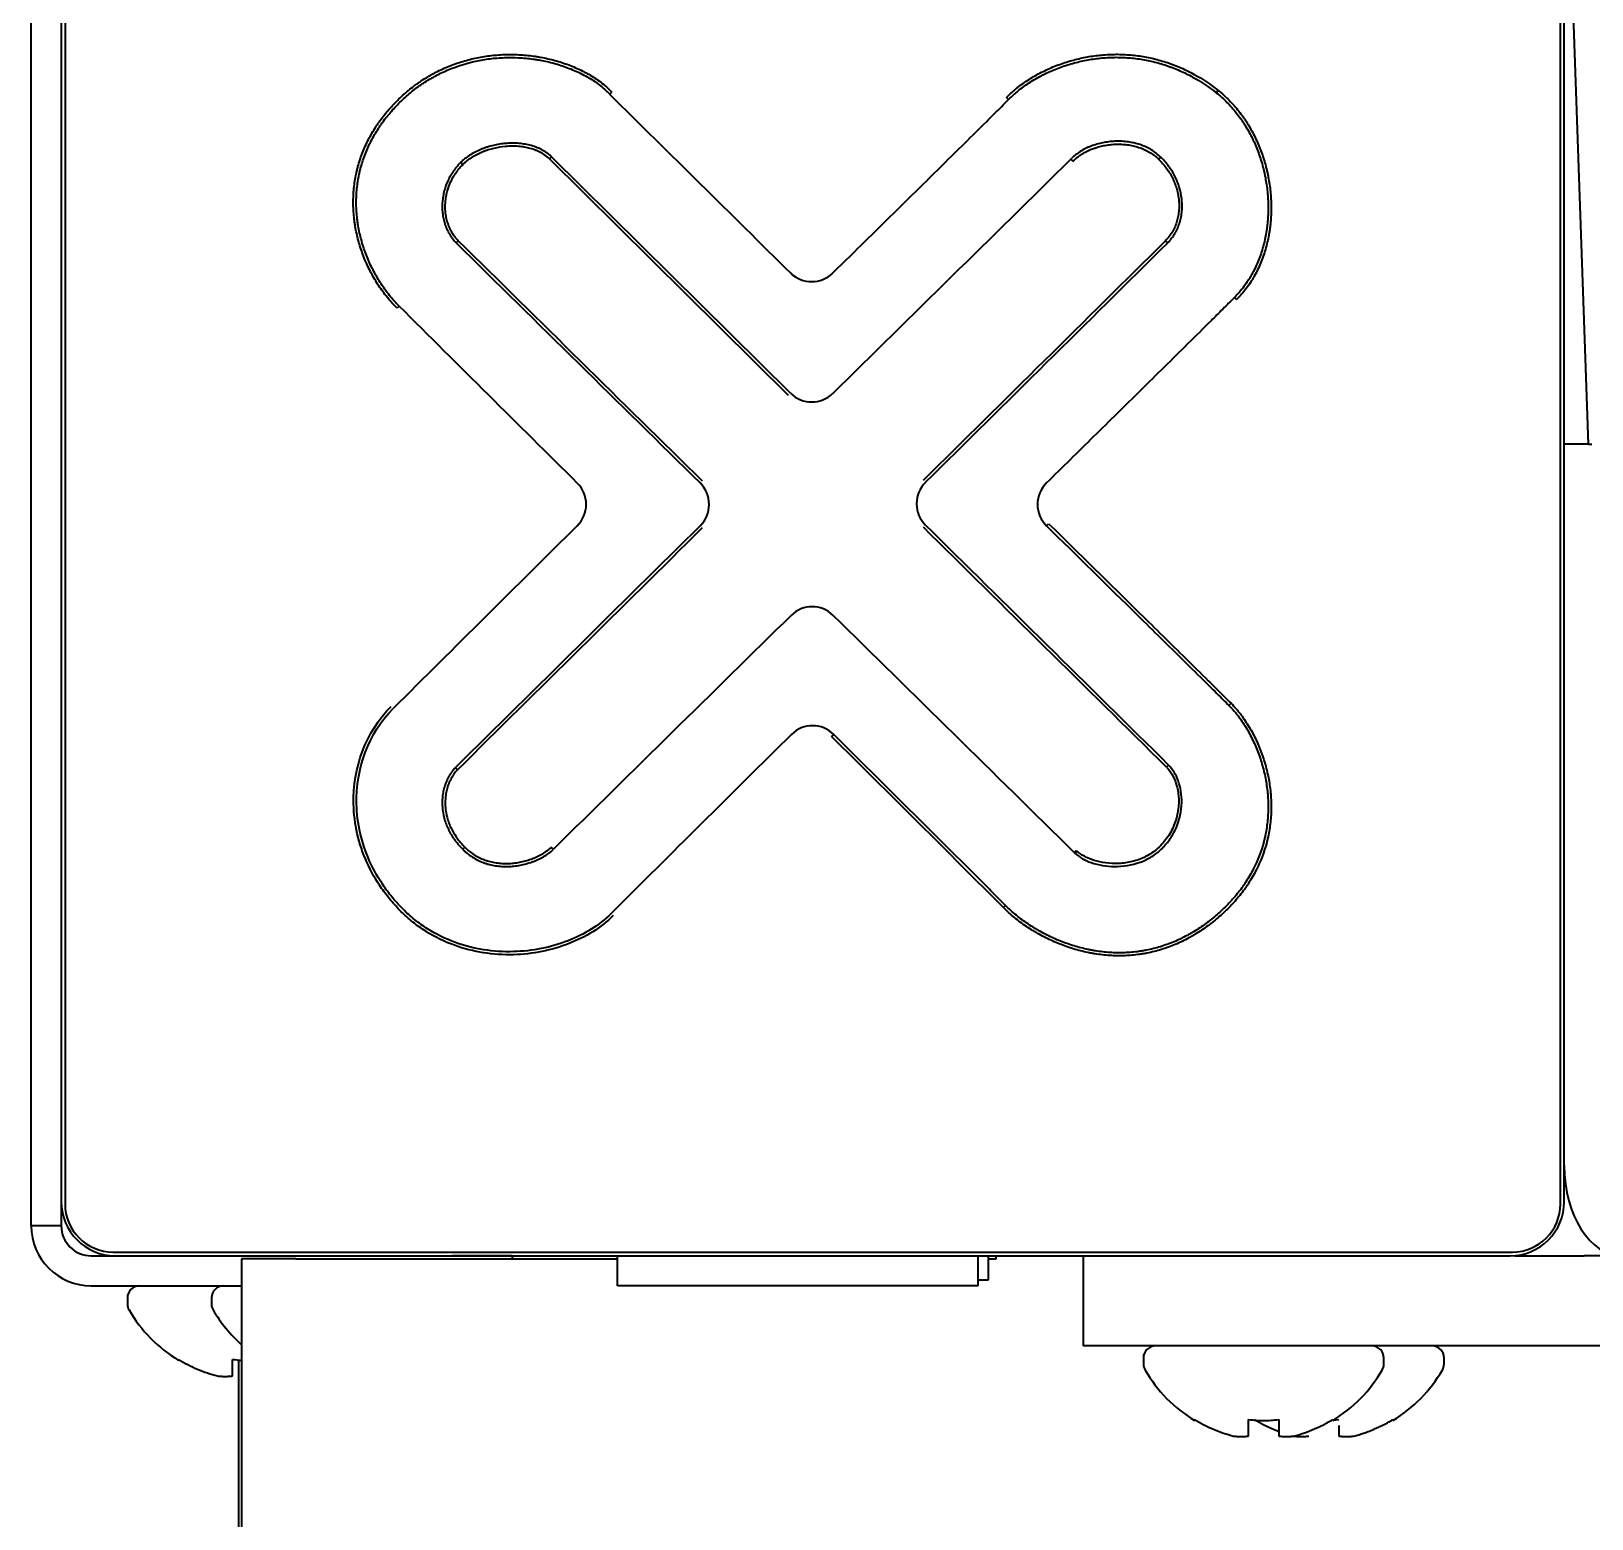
# Model space of a CAD drawing. Header units: inches. Extents: x 885 to 6823, y 710 to 5493.
# Drawn here: x 2615.8 to 2667.7, y 2296.1 to 2345.6 of the extents above; entities that cross this region are included whole.
import ezdxf

# ---------------------------------------------------------------- set-up
doc = ezdxf.new("R2010")
doc.units = ezdxf.units.IN
doc.layers.add('1', color=7, linetype='Continuous', true_color=0xffffff)

msp = doc.modelspace()

# ---------------------------------------------------------------- linework, layer by layer
at = {"layer": '1', "color": 7, "linetype": 'Continuous', "lineweight": 35}
for p, q in [((2615.78, 2308.151), (2615.78, 2354.51)), ((2615.78, 2308.151), (2615.78, 2354.51)), ((2616.78, 2353.056), (2616.78, 2306.656)), ((2616.905, 2353.131), (2616.905, 2306.581)), ((2666.655, 2306.581), (2666.655, 2353.131)), ((2666.78, 2306.656), (2666.78, 2353.056)), ((2667.584, 2331.856), (2666.847, 2352.96)), ((2635.024, 2343.495), (2635.095, 2343.565)), ((2655.204, 2343.54), (2655.267, 2343.619)), ((2648.294, 2343.317), (2648.223, 2343.388)), ((2630.072, 2341.23), (2630.143, 2341.16)), ((2633.091, 2341.415), (2633.022, 2341.343)), ((2640.974, 2333.476), (2633.022, 2341.343)), ((2641.044, 2333.547), (2633.091, 2341.415)), ((2650.365, 2341.333), (2650.437, 2341.264)), ((2653.356, 2341.403), (2653.286, 2341.331)), ((2629.919, 2338.551), (2629.99, 2338.622)), ((2653.588, 2338.55), (2653.518, 2338.622)), ((2628.02, 2336.446), (2627.95, 2336.375)), ((2655.809, 2336.734), (2655.88, 2336.663)), ((2667.584, 2331.856), (2666.78, 2331.856)), ((2667.584, 2331.856), (2667.696, 2331.856)), ((2649.557, 2329.137), (2649.627, 2329.208)), ((2655.624, 2323.162), (2655.695, 2323.233)), ((2642.476, 2322.197), (2642.406, 2322.126)), ((2653.618, 2321.18), (2653.548, 2321.11)), ((2629.887, 2321.088), (2629.958, 2321.017)), ((2630.135, 2318.378), (2630.205, 2318.449)), ((2633.152, 2318.378), (2633.081, 2318.448)), ((2650.477, 2318.271), (2650.548, 2318.342)), ((2650.571, 2318.318), (2650.503, 2318.245)), ((2648.193, 2316.51), (2648.121, 2316.439)), ((2615.78, 2307.424), (2615.78, 2308.151)), ((2615.78, 2307.424), (2615.78, 2308.151)), ((2615.78, 2306.855), (2615.78, 2307.424)), ((2615.78, 2306.855), (2615.78, 2307.424)), ((2615.78, 2305.855), (2615.78, 2306.855)), ((2615.78, 2305.855), (2615.78, 2306.855)), ((2616.78, 2306.656), (2616.78, 2305.855)), ((2616.78, 2306.656), (2616.78, 2305.855)), ((2616.78, 2305.855), (2615.78, 2305.855)), ((2616.78, 2305.855), (2615.78, 2305.855)), ((2617.78, 2304.855), (2629.78, 2304.855)), ((2617.78, 2304.855), (2629.78, 2304.855)), ((2618.505, 2304.981), (2665.055, 2304.981)), ((2618.58, 2304.856), (2664.98, 2304.856)), ((2621.227, 2304.856), (2621.227, 2304.855)), ((2624.58, 2304.755), (2622.78, 2304.755)), ((2622.78, 2304.755), (2622.78, 2224.305)), ((2624.027, 2304.856), (2624.027, 2304.855)), ((2624.58, 2304.755), (2635.28, 2304.755)), ((2627.534, 2304.855), (2627.534, 2304.856)), ((2631.78, 2304.855), (2629.78, 2304.855)), ((2631.78, 2304.855), (2629.78, 2304.855)), ((2631.78, 2304.855), (2631.78, 2304.755)), ((2631.78, 2304.855), (2631.78, 2304.755)), ((2635.28, 2303.856), (2635.28, 2304.856)), ((2647.28, 2303.856), (2647.28, 2304.856)), ((2647.63, 2304.056), (2647.63, 2304.856)), ((2647.63, 2304.755), (2647.88, 2304.755)), ((2647.88, 2304.755), (2647.88, 2304.856)), ((2650.78, 2304.856), (2650.78, 2301.856)), ((2665.141, 2304.856), (2667.44, 2304.856)), ((2668.709, 2304.856), (2667.44, 2304.856)), ((2647.28, 2304.056), (2647.63, 2304.056)), ((2617.78, 2303.855), (2622.78, 2303.855)), ((2617.78, 2303.855), (2622.78, 2303.855)), ((2647.28, 2303.856), (2635.28, 2303.856)), ((2618.98, 2303.456), (2618.98, 2303.256)), ((2621.78, 2303.456), (2621.78, 2303.256)), ((2653.78, 2301.856), (2650.78, 2301.856)), ((2652.78, 2301.456), (2652.78, 2301.256)), ((2665.141, 2301.856), (2653.78, 2301.856)), ((2660.78, 2301.256), (2660.78, 2301.456)), ((2662.78, 2301.256), (2662.78, 2301.456)), ((2667.44, 2301.856), (2665.141, 2301.856)), ((2684.779, 2301.856), (2667.44, 2301.856)), ((2620.68, 2301.377), (2620.68, 2301.411)), ((2622.68, 2301.41), (2622.68, 2224.356)), ((2654.48, 2299.377), (2654.48, 2299.411)), ((2659.08, 2299.411), (2659.08, 2299.377)), ((2659.082, 2299.389), (2659.28, 2299.411)), ((2661.08, 2299.411), (2661.08, 2299.377))]:
    msp.add_line(p, q, dxfattribs=at)
for centre, radius, start, end in [((4062.377, 3782.695), 2026.977, 225.23677, 225.47603), ((-1663.821, 6718.535), 6145.901, 314.481055, 314.584597), ((5859.773, 5612.164), 4598.751, 225.385511, 225.52738), ((5859.773, 5612.164), 4598.651, 225.38552, 225.52738), ((-3000.885, 8049.638), 8036.665, 314.633821, 314.714601), ((-3000.885, 8049.638), 8036.765, 314.633821, 314.714601), ((2641.747, 2338.26), 1, 225.476, 314.4864), ((4636.01, 4352.126), 2845.169, 225.109511, 225.277687), ((2641.747, 2334.258), 1, 225.3071, 314.4811), ((2633.242, 2329.85), 1, 314.7305, 45.2777), ((2637.333, 2329.849), 1, 314.6169, 45.5274), ((2646.233, 2329.872), 1, 134.6338, 225.4217), ((2650.257, 2329.851), 1, 134.4807, 225.5483), ((4878.823, 63.043), 3189.776, 134.730473, 134.885454), ((9395.924, -4519.725), 9621.641, 134.61693, 134.685132), ((9395.924, -4519.725), 9621.541, 134.61693, 134.685132), ((-3967.269, -4381.709), 9421.412, 45.352632, 45.42172), ((-3967.269, -4381.709), 9421.512, 45.352629, 45.42172), ((2641.761, 2325.445), 1, 45.5065, 134.4887), ((8084.361, -3215.166), 7767.612, 134.488725, 134.570552), ((-2745.486, -3157.905), 7687.973, 45.422706, 45.506515), ((2641.773, 2321.487), 1, 45.2645, 134.7135), ((4677.735, 265.062), 2894.791, 134.713518, 134.88081), ((2618.58, 2306.656), 1.8, 180, 270), ((2664.98, 2306.656), 1.8, 270, 0), ((2618.505, 2306.581), 1.6, 180, 270), ((2665.055, 2306.581), 1.6, 270, 0), ((2617.78, 2305.855), 2, 180, 270), ((2617.78, 2305.855), 2, 180, 270), ((2617.78, 2305.855), 1, 180, 270), ((2617.78, 2305.855), 1, 180, 270), ((2619.38, 2303.456), 0.4, 90, 180), ((2622.18, 2303.456), 0.4, 90, 180), ((2619.38, 2303.256), 0.4, 180, 210.3012), ((2623.179, 2305.476), 4.8, 210.3012, 238.6273), ((2622.18, 2303.256), 0.4, 180, 210.3012), ((2625.979, 2305.476), 4.8, 210.3012, 228.2068), ((2653.18, 2301.456), 0.4, 90, 180), ((2660.38, 2301.456), 0.4, 0, 90), ((2662.38, 2301.456), 0.4, 0, 90), ((2653.18, 2301.256), 0.4, 180, 210.3012), ((2656.979, 2303.476), 4.8, 210.3012, 238.6273), ((2656.581, 2303.476), 4.8, 301.3727, 329.6988), ((2660.38, 2301.256), 0.4, 329.6988, 0), ((2658.581, 2303.476), 4.8, 301.3727, 329.6988), ((2662.38, 2301.256), 0.4, 329.6988, 0)]:
    msp.add_arc(centre, radius, start, end, dxfattribs=at)
msp.add_ellipse((2668.709, 2307.856), major_axis=(0, -3), ratio=0.642788, start_param=4.712389, end_param=6.283185, dxfattribs=at)
for points, knots in [([(2627.95, 2336.375), (2627.921, 2336.404), (2627.892, 2336.434), (2627.836, 2336.493), (2627.753, 2336.583), (2627.674, 2336.676), (2627.522, 2336.865), (2627.427, 2336.995), (2627.249, 2337.264), (2627.167, 2337.403), (2627.053, 2337.618), (2627.017, 2337.691), (2626.964, 2337.801), (2626.947, 2337.838), (2626.914, 2337.913), (2626.898, 2337.951), (2626.82, 2338.139), (2626.765, 2338.291), (2626.669, 2338.6), (2626.629, 2338.757), (2626.579, 2338.995), (2626.565, 2339.074), (2626.546, 2339.195), (2626.54, 2339.235), (2626.529, 2339.316), (2626.525, 2339.357), (2626.503, 2339.56), (2626.494, 2339.722), (2626.493, 2340.045), (2626.501, 2340.206), (2626.534, 2340.528), (2626.559, 2340.688), (2626.601, 2340.888), (2626.61, 2340.928), (2626.629, 2341.007), (2626.66, 2341.125), (2626.741, 2341.397), (2626.887, 2341.772), (2627.034, 2342.057), (2627.155, 2342.267), (2627.198, 2342.336), (2627.264, 2342.438), (2627.286, 2342.472), (2627.333, 2342.539), (2627.356, 2342.572), (2627.475, 2342.738), (2627.576, 2342.865), (2627.788, 2343.108), (2627.899, 2343.225), (2628.131, 2343.449), (2628.252, 2343.556), (2628.44, 2343.708), (2628.504, 2343.757), (2628.603, 2343.83), (2628.636, 2343.853), (2628.703, 2343.9), (2628.737, 2343.923), (2628.839, 2343.991), (2628.908, 2344.034), (2629.013, 2344.097), (2629.049, 2344.117), (2629.12, 2344.157), (2629.156, 2344.177), (2629.336, 2344.273), (2629.482, 2344.342), (2629.78, 2344.467), (2629.931, 2344.522), (2630.238, 2344.618), (2630.394, 2344.659), (2630.631, 2344.71), (2630.711, 2344.725), (2630.871, 2344.752), (2630.952, 2344.764), (2631.195, 2344.794), (2631.518, 2344.819), (2631.841, 2344.816), (2632.164, 2344.8), (2632.325, 2344.785), (2632.527, 2344.758), (2632.567, 2344.752), (2632.648, 2344.739), (2632.688, 2344.732), (2632.808, 2344.71), (2632.888, 2344.694), (2633.125, 2344.64), (2633.281, 2344.598), (2633.588, 2344.498), (2633.739, 2344.441), (2633.962, 2344.344), (2634.036, 2344.31), (2634.145, 2344.256), (2634.182, 2344.237), (2634.254, 2344.198), (2634.29, 2344.178), (2634.467, 2344.077), (2634.602, 2343.988), (2634.796, 2343.841), (2634.858, 2343.79), (2634.95, 2343.709), (2634.979, 2343.681), (2635.038, 2343.624), (2635.067, 2343.595), (2635.095, 2343.565)], [0, 0, 0, 0, 0.007813, 0.007813, 0.015625, 0.03125, 0.03125, 0.0625, 0.0625, 0.09375, 0.09375, 0.109375, 0.109375, 0.117188, 0.117188, 0.125, 0.125, 0.15625, 0.15625, 0.1875, 0.1875, 0.203125, 0.203125, 0.210938, 0.210938, 0.21875, 0.21875, 0.25, 0.25, 0.28125, 0.28125, 0.3125, 0.3125, 0.320313, 0.320313, 0.328125, 0.34375, 0.375, 0.40625, 0.40625, 0.421875, 0.421875, 0.429687, 0.429687, 0.4375, 0.4375, 0.46875, 0.46875, 0.5, 0.5, 0.53125, 0.53125, 0.546875, 0.546875, 0.554687, 0.554687, 0.5625, 0.5625, 0.578125, 0.578125, 0.585937, 0.585937, 0.59375, 0.59375, 0.625, 0.625, 0.65625, 0.65625, 0.6875, 0.6875, 0.703125, 0.703125, 0.71875, 0.71875, 0.75, 0.78125, 0.78125, 0.8125, 0.8125, 0.820312, 0.820312, 0.828125, 0.828125, 0.84375, 0.84375, 0.875, 0.875, 0.90625, 0.90625, 0.921875, 0.921875, 0.929687, 0.929687, 0.9375, 0.9375, 0.96875, 0.96875, 0.984375, 0.984375, 0.992187, 0.992187, 1, 1, 1, 1]), ([(2628.02, 2336.446), (2627.992, 2336.474), (2627.964, 2336.503), (2627.909, 2336.561), (2627.828, 2336.65), (2627.75, 2336.741), (2627.601, 2336.926), (2627.508, 2337.054), (2627.334, 2337.318), (2627.253, 2337.454), (2627.142, 2337.664), (2627.106, 2337.736), (2627.055, 2337.844), (2627.038, 2337.88), (2627.006, 2337.953), (2626.99, 2337.99), (2626.913, 2338.175), (2626.859, 2338.324), (2626.766, 2338.627), (2626.726, 2338.78), (2626.678, 2339.013), (2626.663, 2339.092), (2626.645, 2339.21), (2626.639, 2339.249), (2626.629, 2339.329), (2626.624, 2339.368), (2626.603, 2339.567), (2626.594, 2339.726), (2626.593, 2340.043), (2626.601, 2340.201), (2626.633, 2340.516), (2626.658, 2340.673), (2626.699, 2340.869), (2626.708, 2340.908), (2626.727, 2340.986), (2626.757, 2341.102), (2626.837, 2341.368), (2626.98, 2341.735), (2627.125, 2342.015), (2627.244, 2342.22), (2627.285, 2342.287), (2627.35, 2342.387), (2627.373, 2342.42), (2627.418, 2342.486), (2627.441, 2342.519), (2627.558, 2342.681), (2627.657, 2342.805), (2627.865, 2343.044), (2627.974, 2343.158), (2628.201, 2343.377), (2628.319, 2343.482), (2628.504, 2343.631), (2628.567, 2343.68), (2628.664, 2343.75), (2628.696, 2343.773), (2628.762, 2343.819), (2628.795, 2343.842), (2628.895, 2343.908), (2628.963, 2343.95), (2629.066, 2344.012), (2629.101, 2344.032), (2629.171, 2344.071), (2629.206, 2344.091), (2629.382, 2344.184), (2629.526, 2344.252), (2629.963, 2344.435), (2630.264, 2344.529), (2630.652, 2344.612), (2630.73, 2344.627), (2630.887, 2344.653), (2630.967, 2344.665), (2631.204, 2344.694), (2631.521, 2344.719), (2631.838, 2344.716), (2632.154, 2344.701), (2632.312, 2344.686), (2632.51, 2344.659), (2632.549, 2344.653), (2632.629, 2344.641), (2632.668, 2344.634), (2632.786, 2344.613), (2632.864, 2344.597), (2633.096, 2344.544), (2633.249, 2344.503), (2633.55, 2344.406), (2633.698, 2344.35), (2633.917, 2344.255), (2633.989, 2344.222), (2634.132, 2344.15), (2634.203, 2344.113), (2634.411, 2343.994), (2634.544, 2343.907), (2634.732, 2343.763), (2634.794, 2343.713), (2634.882, 2343.635), (2634.911, 2343.608), (2634.968, 2343.552), (2634.996, 2343.524), (2635.024, 2343.495)], [0, 0, 0, 0, 0.007812, 0.007812, 0.015625, 0.03125, 0.03125, 0.0625, 0.0625, 0.09375, 0.09375, 0.109375, 0.109375, 0.117187, 0.117187, 0.125, 0.125, 0.15625, 0.15625, 0.1875, 0.1875, 0.203125, 0.203125, 0.210937, 0.210937, 0.21875, 0.21875, 0.25, 0.25, 0.28125, 0.28125, 0.3125, 0.3125, 0.320312, 0.320312, 0.328125, 0.34375, 0.375, 0.40625, 0.40625, 0.421875, 0.421875, 0.429687, 0.429687, 0.4375, 0.4375, 0.46875, 0.46875, 0.5, 0.5, 0.53125, 0.53125, 0.546875, 0.546875, 0.554687, 0.554687, 0.5625, 0.5625, 0.578125, 0.578125, 0.585937, 0.585937, 0.59375, 0.59375, 0.625, 0.625, 0.6875, 0.6875, 0.703125, 0.703125, 0.71875, 0.71875, 0.75, 0.78125, 0.78125, 0.8125, 0.8125, 0.820312, 0.820312, 0.828125, 0.828125, 0.84375, 0.84375, 0.875, 0.875, 0.90625, 0.90625, 0.921875, 0.921875, 0.9375, 0.9375, 0.96875, 0.96875, 0.984375, 0.984375, 0.992187, 0.992187, 1, 1, 1, 1]), ([(2648.223, 2343.388), (2648.28, 2343.445), (2648.339, 2343.501), (2648.429, 2343.582), (2648.46, 2343.608), (2648.522, 2343.66), (2648.553, 2343.686), (2648.71, 2343.81), (2648.841, 2343.903), (2649.109, 2344.073), (2649.248, 2344.152), (2649.532, 2344.296), (2649.677, 2344.363), (2649.901, 2344.452), (2649.977, 2344.481), (2650.128, 2344.534), (2650.205, 2344.559), (2650.434, 2344.628), (2650.588, 2344.668), (2650.9, 2344.733), (2651.213, 2344.786), (2651.532, 2344.811), (2651.732, 2344.818), (2651.773, 2344.819), (2651.853, 2344.821), (2651.893, 2344.821), (2652.014, 2344.82), (2652.094, 2344.817), (2652.334, 2344.804), (2652.493, 2344.789), (2652.808, 2344.743), (2653.121, 2344.684), (2653.429, 2344.595), (2653.62, 2344.531), (2653.658, 2344.518), (2653.734, 2344.49), (2653.847, 2344.448), (2654.033, 2344.371), (2654.179, 2344.303), (2654.323, 2344.231), (2654.395, 2344.194), (2654.747, 2343.999), (2655.014, 2343.82), (2655.267, 2343.619)], [0, 0, 0, 0, 0.03125, 0.03125, 0.046875, 0.046875, 0.0625, 0.0625, 0.125, 0.125, 0.1875, 0.1875, 0.25, 0.25, 0.28125, 0.28125, 0.3125, 0.3125, 0.375, 0.375, 0.4375, 0.5, 0.5, 0.515625, 0.515625, 0.53125, 0.53125, 0.5625, 0.5625, 0.625, 0.625, 0.6875, 0.75, 0.75, 0.765625, 0.765625, 0.78125, 0.8125, 0.84375, 0.84375, 0.875, 0.875, 1, 1, 1, 1]), ([(2648.294, 2343.317), (2648.35, 2343.374), (2648.408, 2343.429), (2648.497, 2343.508), (2648.527, 2343.534), (2648.587, 2343.585), (2648.618, 2343.61), (2648.772, 2343.732), (2648.9, 2343.822), (2649.164, 2343.989), (2649.3, 2344.066), (2649.578, 2344.208), (2649.721, 2344.273), (2649.941, 2344.36), (2650.015, 2344.388), (2650.164, 2344.44), (2650.239, 2344.465), (2650.464, 2344.533), (2650.615, 2344.571), (2650.921, 2344.636), (2651.228, 2344.687), (2651.541, 2344.712), (2651.738, 2344.719), (2651.777, 2344.72), (2651.856, 2344.721), (2651.896, 2344.721), (2652.014, 2344.719), (2652.093, 2344.717), (2652.328, 2344.704), (2652.484, 2344.689), (2652.793, 2344.644), (2653.099, 2344.586), (2653.402, 2344.499), (2653.589, 2344.436), (2653.626, 2344.423), (2653.701, 2344.396), (2653.812, 2344.354), (2653.994, 2344.279), (2654.137, 2344.212), (2654.279, 2344.141), (2654.349, 2344.105), (2654.695, 2343.913), (2654.957, 2343.738), (2655.204, 2343.54)], [0, 0, 0, 0, 0.03125, 0.03125, 0.046875, 0.046875, 0.0625, 0.0625, 0.125, 0.125, 0.1875, 0.1875, 0.25, 0.25, 0.28125, 0.28125, 0.3125, 0.3125, 0.375, 0.375, 0.4375, 0.5, 0.5, 0.515625, 0.515625, 0.53125, 0.53125, 0.5625, 0.5625, 0.625, 0.625, 0.6875, 0.75, 0.75, 0.765625, 0.765625, 0.78125, 0.8125, 0.84375, 0.84375, 0.875, 0.875, 1, 1, 1, 1]), ([(2655.204, 2343.54), (2655.33, 2343.441), (2655.448, 2343.335), (2655.671, 2343.11), (2655.775, 2342.992), (2655.923, 2342.806), (2655.994, 2342.711), (2656.062, 2342.612), (2656.106, 2342.546), (2656.128, 2342.513), (2656.235, 2342.344), (2656.313, 2342.206), (2656.454, 2341.924), (2656.518, 2341.78), (2656.632, 2341.487), (2656.682, 2341.338), (2656.747, 2341.109), (2656.768, 2341.032), (2656.795, 2340.916), (2656.804, 2340.877), (2656.821, 2340.799), (2656.829, 2340.76), (2656.866, 2340.565), (2656.912, 2340.253), (2656.93, 2339.938), (2656.934, 2339.623), (2656.929, 2339.465), (2656.913, 2339.267), (2656.909, 2339.227), (2656.901, 2339.148), (2656.896, 2339.108), (2656.881, 2338.989), (2656.869, 2338.91), (2656.826, 2338.675), (2656.79, 2338.52), (2656.703, 2338.217), (2656.651, 2338.068), (2656.53, 2337.777), (2656.461, 2337.634), (2656.363, 2337.46), (2656.343, 2337.425), (2656.302, 2337.357), (2656.238, 2337.256), (2656.17, 2337.158), (2656.026, 2336.968), (2655.922, 2336.847), (2655.809, 2336.734)], [0, 0, 0, 0, 0.0625, 0.0625, 0.125, 0.125, 0.15625, 0.171875, 0.171875, 0.1875, 0.1875, 0.25, 0.25, 0.3125, 0.3125, 0.375, 0.375, 0.40625, 0.40625, 0.421875, 0.421875, 0.4375, 0.4375, 0.5, 0.5625, 0.5625, 0.625, 0.625, 0.640625, 0.640625, 0.65625, 0.65625, 0.6875, 0.6875, 0.75, 0.75, 0.8125, 0.8125, 0.875, 0.875, 0.890625, 0.890625, 0.90625, 0.9375, 0.9375, 1, 1, 1, 1]), ([(2655.267, 2343.619), (2655.395, 2343.517), (2655.515, 2343.408), (2655.743, 2343.179), (2655.85, 2343.058), (2656.001, 2342.868), (2656.074, 2342.771), (2656.143, 2342.67), (2656.189, 2342.603), (2656.211, 2342.569), (2656.32, 2342.396), (2656.4, 2342.255), (2656.544, 2341.967), (2656.609, 2341.82), (2656.726, 2341.52), (2656.777, 2341.367), (2656.844, 2341.134), (2656.865, 2341.055), (2656.893, 2340.937), (2656.902, 2340.897), (2656.919, 2340.817), (2656.927, 2340.777), (2656.966, 2340.578), (2657.012, 2340.258), (2657.03, 2339.937), (2657.034, 2339.615), (2657.028, 2339.453), (2657.012, 2339.251), (2657.008, 2339.21), (2656.999, 2339.129), (2656.994, 2339.089), (2656.984, 2339.008), (2656.978, 2338.967), (2656.966, 2338.887), (2656.959, 2338.846), (2656.922, 2338.646), (2656.885, 2338.488), (2656.795, 2338.178), (2656.742, 2338.026), (2656.618, 2337.728), (2656.548, 2337.582), (2656.447, 2337.404), (2656.426, 2337.369), (2656.384, 2337.299), (2656.318, 2337.196), (2656.248, 2337.096), (2656.102, 2336.902), (2655.995, 2336.779), (2655.88, 2336.663)], [0, 0, 0, 0, 0.0625, 0.0625, 0.125, 0.125, 0.15625, 0.171875, 0.171875, 0.1875, 0.1875, 0.25, 0.25, 0.3125, 0.3125, 0.375, 0.375, 0.40625, 0.40625, 0.421875, 0.421875, 0.4375, 0.4375, 0.5, 0.5625, 0.5625, 0.625, 0.625, 0.640625, 0.640625, 0.65625, 0.65625, 0.671875, 0.671875, 0.6875, 0.6875, 0.75, 0.75, 0.8125, 0.8125, 0.875, 0.875, 0.890625, 0.890625, 0.90625, 0.9375, 0.9375, 1, 1, 1, 1]), ([(2642.448, 2337.547), (2642.936, 2338.027), (2643.425, 2338.506), (2644.401, 2339.466), (2644.889, 2339.947), (2645.864, 2340.907), (2646.351, 2341.388), (2647.082, 2342.11), (2647.325, 2342.351), (2647.689, 2342.712), (2647.811, 2342.833), (2647.992, 2343.014), (2648.053, 2343.075), (2648.174, 2343.196), (2648.234, 2343.257), (2648.294, 2343.317)], [0, 0, 0, 0, 0.25, 0.25, 0.5, 0.5, 0.75, 0.75, 0.875, 0.875, 0.9375, 0.9375, 0.96875, 0.96875, 1, 1, 1, 1]), ([(2633.091, 2341.415), (2633.089, 2341.417), (2633.087, 2341.418), (2633.084, 2341.421), (2633.08, 2341.425), (2633.068, 2341.436), (2633.046, 2341.455), (2632.999, 2341.494), (2632.958, 2341.525), (2632.874, 2341.583), (2632.816, 2341.619), (2632.725, 2341.666), (2632.694, 2341.681), (2632.631, 2341.709), (2632.599, 2341.722), (2632.503, 2341.759), (2632.438, 2341.779), (2632.306, 2341.813), (2632.24, 2341.827), (2632.106, 2341.848), (2632.038, 2341.856), (2631.935, 2341.863), (2631.9, 2341.865), (2631.832, 2341.867), (2631.797, 2341.867), (2631.694, 2341.866), (2631.625, 2341.862), (2631.489, 2341.85), (2631.353, 2341.833), (2631.22, 2341.806), (2631.088, 2341.774), (2631.022, 2341.756), (2630.924, 2341.725), (2630.892, 2341.714), (2630.827, 2341.691), (2630.795, 2341.679), (2630.699, 2341.641), (2630.637, 2341.613), (2630.515, 2341.552), (2630.455, 2341.519), (2630.339, 2341.447), (2630.282, 2341.409), (2630.201, 2341.346), (2630.174, 2341.324), (2630.122, 2341.278), (2630.097, 2341.255), (2630.072, 2341.23)], [0, 0, 0, 0, 0.001953, 0.001953, 0.003906, 0.007812, 0.015625, 0.03125, 0.0625, 0.0625, 0.125, 0.125, 0.15625, 0.15625, 0.1875, 0.1875, 0.25, 0.25, 0.3125, 0.3125, 0.375, 0.375, 0.40625, 0.40625, 0.4375, 0.4375, 0.5, 0.5, 0.5625, 0.625, 0.625, 0.6875, 0.6875, 0.71875, 0.71875, 0.75, 0.75, 0.8125, 0.8125, 0.875, 0.875, 0.9375, 0.9375, 0.96875, 0.96875, 1, 1, 1, 1]), ([(2633.022, 2341.343), (2632.973, 2341.388), (2632.922, 2341.428), (2632.815, 2341.502), (2632.759, 2341.536), (2632.672, 2341.581), (2632.642, 2341.595), (2632.582, 2341.621), (2632.552, 2341.633), (2632.46, 2341.667), (2632.398, 2341.686), (2632.272, 2341.718), (2632.209, 2341.731), (2632.081, 2341.751), (2632.016, 2341.758), (2631.918, 2341.764), (2631.885, 2341.765), (2631.82, 2341.767), (2631.787, 2341.767), (2631.689, 2341.765), (2631.623, 2341.762), (2631.428, 2341.744), (2631.3, 2341.722), (2631.111, 2341.677), (2631.048, 2341.66), (2630.955, 2341.63), (2630.924, 2341.62), (2630.863, 2341.598), (2630.832, 2341.586), (2630.741, 2341.55), (2630.681, 2341.523), (2630.565, 2341.465), (2630.508, 2341.434), (2630.397, 2341.366), (2630.343, 2341.329), (2630.265, 2341.269), (2630.24, 2341.249), (2630.19, 2341.205), (2630.166, 2341.183), (2630.143, 2341.16)], [0, 0, 0, 0, 0.0625, 0.0625, 0.125, 0.125, 0.15625, 0.15625, 0.1875, 0.1875, 0.25, 0.25, 0.3125, 0.3125, 0.375, 0.375, 0.40625, 0.40625, 0.4375, 0.4375, 0.5, 0.5, 0.625, 0.625, 0.6875, 0.6875, 0.71875, 0.71875, 0.75, 0.75, 0.8125, 0.8125, 0.875, 0.875, 0.9375, 0.9375, 0.96875, 0.96875, 1, 1, 1, 1]), ([(2653.356, 2341.403), (2653.259, 2341.498), (2653.152, 2341.579), (2653.007, 2341.666), (2652.977, 2341.683), (2652.917, 2341.714), (2652.887, 2341.729), (2652.796, 2341.771), (2652.733, 2341.795), (2652.607, 2341.838), (2652.543, 2341.856), (2652.445, 2341.879), (2652.412, 2341.886), (2652.346, 2341.898), (2652.312, 2341.904), (2652.212, 2341.918), (2652.078, 2341.931), (2651.943, 2341.933), (2651.842, 2341.93), (2651.808, 2341.928), (2651.741, 2341.924), (2651.707, 2341.921), (2651.607, 2341.91), (2651.54, 2341.9), (2651.409, 2341.876), (2651.343, 2341.861), (2651.214, 2341.826), (2651.15, 2341.806), (2651.054, 2341.772), (2651.023, 2341.76), (2650.96, 2341.734), (2650.929, 2341.721), (2650.838, 2341.679), (2650.779, 2341.648), (2650.663, 2341.58), (2650.607, 2341.543), (2650.539, 2341.491), (2650.526, 2341.481), (2650.5, 2341.46), (2650.461, 2341.427), (2650.424, 2341.393), (2650.4, 2341.369)], [0, 0, 0, 0, 0.125, 0.125, 0.15625, 0.15625, 0.1875, 0.1875, 0.25, 0.25, 0.3125, 0.3125, 0.34375, 0.34375, 0.375, 0.375, 0.4375, 0.5, 0.5, 0.53125, 0.53125, 0.5625, 0.5625, 0.625, 0.625, 0.6875, 0.6875, 0.75, 0.75, 0.78125, 0.78125, 0.8125, 0.8125, 0.875, 0.875, 0.9375, 0.9375, 0.953125, 0.953125, 0.96875, 1, 1, 1, 1]), ([(2650.437, 2341.264), (2650.448, 2341.275), (2650.459, 2341.287), (2650.483, 2341.31), (2650.518, 2341.344), (2650.555, 2341.376), (2650.607, 2341.417), (2650.633, 2341.437), (2650.686, 2341.474), (2650.713, 2341.492), (2650.796, 2341.543), (2650.853, 2341.574), (2650.97, 2341.63), (2651.03, 2341.656), (2651.122, 2341.69), (2651.153, 2341.701), (2651.214, 2341.721), (2651.245, 2341.731), (2651.339, 2341.757), (2651.402, 2341.772), (2651.529, 2341.797), (2651.593, 2341.807), (2651.69, 2341.819), (2651.722, 2341.822), (2651.787, 2341.827), (2651.82, 2341.829), (2651.918, 2341.832), (2652.048, 2341.832), (2652.178, 2341.821), (2652.275, 2341.808), (2652.307, 2341.803), (2652.371, 2341.792), (2652.403, 2341.786), (2652.498, 2341.765), (2652.56, 2341.747), (2652.683, 2341.707), (2652.743, 2341.684), (2652.832, 2341.644), (2652.861, 2341.63), (2652.919, 2341.6), (2652.948, 2341.584), (2653.089, 2341.501), (2653.192, 2341.423), (2653.286, 2341.331)], [0, 0, 0, 0, 0.015625, 0.015625, 0.03125, 0.0625, 0.0625, 0.09375, 0.09375, 0.125, 0.125, 0.1875, 0.1875, 0.25, 0.25, 0.28125, 0.28125, 0.3125, 0.3125, 0.375, 0.375, 0.4375, 0.4375, 0.46875, 0.46875, 0.5, 0.5, 0.5625, 0.625, 0.625, 0.65625, 0.65625, 0.6875, 0.6875, 0.75, 0.75, 0.8125, 0.8125, 0.84375, 0.84375, 0.875, 0.875, 1, 1, 1, 1]), ([(2630.072, 2341.23), (2629.984, 2341.143), (2629.905, 2341.048), (2629.816, 2340.921), (2629.799, 2340.895), (2629.766, 2340.843), (2629.749, 2340.816), (2629.703, 2340.736), (2629.675, 2340.681), (2629.597, 2340.514), (2629.555, 2340.398), (2629.515, 2340.249), (2629.508, 2340.218), (2629.495, 2340.158), (2629.489, 2340.127), (2629.473, 2340.036), (2629.457, 2339.914), (2629.453, 2339.792), (2629.454, 2339.669), (2629.457, 2339.607), (2629.467, 2339.514), (2629.471, 2339.484), (2629.481, 2339.422), (2629.486, 2339.392), (2629.499, 2339.331), (2629.506, 2339.3), (2629.522, 2339.24), (2629.531, 2339.211), (2629.559, 2339.122), (2629.581, 2339.065), (2629.631, 2338.953), (2629.659, 2338.898), (2629.707, 2338.819), (2629.723, 2338.792), (2629.758, 2338.741), (2629.777, 2338.716), (2629.834, 2338.642), (2629.875, 2338.595), (2629.919, 2338.551)], [0, 0, 0, 0, 0.125, 0.125, 0.15625, 0.15625, 0.1875, 0.1875, 0.25, 0.25, 0.375, 0.375, 0.40625, 0.40625, 0.4375, 0.4375, 0.5, 0.5625, 0.5625, 0.625, 0.625, 0.65625, 0.65625, 0.6875, 0.6875, 0.71875, 0.71875, 0.75, 0.75, 0.8125, 0.8125, 0.875, 0.875, 0.90625, 0.90625, 0.9375, 0.9375, 1, 1, 1, 1]), ([(2629.99, 2338.622), (2629.948, 2338.664), (2629.909, 2338.708), (2629.855, 2338.778), (2629.838, 2338.802), (2629.805, 2338.851), (2629.789, 2338.875), (2629.745, 2338.951), (2629.718, 2339.003), (2629.671, 2339.109), (2629.651, 2339.164), (2629.624, 2339.247), (2629.616, 2339.276), (2629.601, 2339.333), (2629.595, 2339.361), (2629.583, 2339.419), (2629.578, 2339.448), (2629.569, 2339.506), (2629.565, 2339.536), (2629.557, 2339.623), (2629.554, 2339.682), (2629.553, 2339.798), (2629.558, 2339.914), (2629.573, 2340.03), (2629.588, 2340.116), (2629.594, 2340.145), (2629.607, 2340.202), (2629.614, 2340.231), (2629.652, 2340.372), (2629.692, 2340.482), (2629.766, 2340.64), (2629.793, 2340.691), (2629.837, 2340.768), (2629.852, 2340.793), (2629.884, 2340.842), (2629.9, 2340.867), (2629.984, 2340.987), (2630.06, 2341.076), (2630.143, 2341.16)], [0, 0, 0, 0, 0.0625, 0.0625, 0.09375, 0.09375, 0.125, 0.125, 0.1875, 0.1875, 0.25, 0.25, 0.28125, 0.28125, 0.3125, 0.3125, 0.34375, 0.34375, 0.375, 0.375, 0.4375, 0.4375, 0.5, 0.5625, 0.5625, 0.59375, 0.59375, 0.625, 0.625, 0.75, 0.75, 0.8125, 0.8125, 0.84375, 0.84375, 0.875, 0.875, 1, 1, 1, 1]), ([(2653.286, 2341.331), (2653.332, 2341.287), (2653.375, 2341.241), (2653.458, 2341.147), (2653.498, 2341.098), (2653.61, 2340.947), (2653.676, 2340.842), (2653.748, 2340.701), (2653.762, 2340.673), (2653.788, 2340.616), (2653.801, 2340.587), (2653.836, 2340.5), (2653.857, 2340.441), (2653.913, 2340.262), (2653.939, 2340.14), (2653.958, 2339.983), (2653.961, 2339.952), (2653.965, 2339.889), (2653.967, 2339.857), (2653.969, 2339.763), (2653.967, 2339.7), (2653.96, 2339.606), (2653.957, 2339.574), (2653.949, 2339.512), (2653.944, 2339.48), (2653.927, 2339.387), (2653.912, 2339.327), (2653.877, 2339.207), (2653.856, 2339.148), (2653.819, 2339.062), (2653.799, 2339.019), (2653.777, 2338.977), (2653.762, 2338.949), (2653.755, 2338.936), (2653.715, 2338.867), (2653.645, 2338.762), (2653.562, 2338.667), (2653.517, 2338.622)], [0, 0, 0, 0, 0.0625, 0.0625, 0.125, 0.125, 0.25, 0.25, 0.28125, 0.28125, 0.3125, 0.3125, 0.375, 0.375, 0.5, 0.5, 0.53125, 0.53125, 0.5625, 0.5625, 0.625, 0.625, 0.65625, 0.65625, 0.6875, 0.6875, 0.75, 0.75, 0.8125, 0.8125, 0.84375, 0.859375, 0.859375, 0.875, 0.875, 0.9375, 1, 1, 1, 1]), ([(2653.587, 2338.551), (2653.635, 2338.598), (2653.722, 2338.698), (2653.796, 2338.808), (2653.838, 2338.88), (2653.846, 2338.895), (2653.862, 2338.924), (2653.886, 2338.968), (2653.907, 2339.013), (2653.946, 2339.104), (2653.968, 2339.165), (2654.007, 2339.291), (2654.022, 2339.355), (2654.041, 2339.453), (2654.046, 2339.486), (2654.055, 2339.552), (2654.058, 2339.585), (2654.067, 2339.684), (2654.069, 2339.75), (2654.067, 2339.849), (2654.066, 2339.882), (2654.061, 2339.949), (2654.058, 2339.982), (2654.04, 2340.147), (2654.013, 2340.276), (2653.955, 2340.464), (2653.933, 2340.526), (2653.896, 2340.618), (2653.883, 2340.649), (2653.855, 2340.709), (2653.841, 2340.739), (2653.766, 2340.887), (2653.696, 2340.999), (2653.579, 2341.157), (2653.537, 2341.208), (2653.45, 2341.308), (2653.404, 2341.356), (2653.356, 2341.403)], [0, 0, 0, 0, 0.0625, 0.125, 0.125, 0.140625, 0.140625, 0.15625, 0.1875, 0.1875, 0.25, 0.25, 0.3125, 0.3125, 0.34375, 0.34375, 0.375, 0.375, 0.4375, 0.4375, 0.46875, 0.46875, 0.5, 0.5, 0.625, 0.625, 0.6875, 0.6875, 0.71875, 0.71875, 0.75, 0.75, 0.875, 0.875, 0.9375, 0.9375, 1, 1, 1, 1]), ([(2655.809, 2336.734), (2655.68, 2336.605), (2655.55, 2336.475), (2655.291, 2336.217), (2655.161, 2336.088), (2654.771, 2335.701), (2653.991, 2334.929), (2653.209, 2334.158), (2652.166, 2333.13), (2651.644, 2332.617), (2650.601, 2331.59), (2650.078, 2331.077), (2649.556, 2330.564)], [0, 0, 0, 0, 0.0625, 0.0625, 0.125, 0.125, 0.25, 0.5, 0.5, 0.75, 0.75, 1, 1, 1, 1]), ([(2649.557, 2329.137), (2650.57, 2328.143), (2651.582, 2327.149), (2653.1, 2325.656), (2653.606, 2325.158), (2654.364, 2324.411), (2654.743, 2324.037), (2655.121, 2323.663), (2655.373, 2323.413), (2655.499, 2323.288), (2655.624, 2323.162)], [0, 0, 0, 0, 0.5, 0.5, 0.75, 0.75, 0.875, 0.9375, 0.9375, 1, 1, 1, 1]), ([(2649.627, 2329.208), (2650.64, 2328.214), (2651.653, 2327.22), (2653.171, 2325.727), (2653.677, 2325.229), (2654.435, 2324.482), (2654.814, 2324.108), (2655.192, 2323.733), (2655.444, 2323.483), (2655.57, 2323.358), (2655.695, 2323.233)], [0, 0, 0, 0, 0.5, 0.5, 0.75, 0.75, 0.875, 0.9375, 0.9375, 1, 1, 1, 1]), ([(2635.142, 2316.171), (2634.729, 2315.76), (2633.667, 2315.125), (2631.795, 2314.759), (2630.129, 2315.008), (2629.047, 2315.539), (2628.542, 2315.898), (2628.272, 2316.127), (2628.083, 2316.307), (2627.906, 2316.49), (2627.686, 2316.741), (2627.33, 2317.205), (2626.916, 2317.933), (2626.596, 2318.886), (2626.36, 2320.737), (2626.901, 2322.284), (2627.754, 2323.13)], [0, 0, 0, 0, 0.113505, 0.237483, 0.367791, 0.436884, 0.471431, 0.488704, 0.505977, 0.522291, 0.538605, 0.571232, 0.636486, 0.701741, 0.766995, 1, 1, 1, 1]), ([(2628.152, 2316.382), (2628.094, 2316.44), (2627.98, 2316.558), (2627.764, 2316.804), (2627.414, 2317.26), (2627.008, 2317.974), (2626.694, 2318.908), (2626.463, 2320.722), (2626.994, 2322.235), (2627.824, 2323.059)], [0, 0, 0, 0, 0.033022, 0.066044, 0.132088, 0.264176, 0.396264, 0.528352, 1, 1, 1, 1]), ([(2655.695, 2323.233), (2655.754, 2323.174), (2655.811, 2323.112), (2655.894, 2323.017), (2655.92, 2322.985), (2655.973, 2322.92), (2655.999, 2322.887), (2656.124, 2322.722), (2656.216, 2322.584), (2656.386, 2322.3), (2656.463, 2322.154), (2656.569, 2321.928), (2656.602, 2321.852), (2656.65, 2321.736), (2656.666, 2321.698), (2656.695, 2321.62), (2656.71, 2321.581), (2656.78, 2321.385), (2656.828, 2321.227), (2656.91, 2320.907), (2656.944, 2320.745), (2656.983, 2320.499), (2656.994, 2320.417), (2657.007, 2320.292), (2657.011, 2320.251), (2657.018, 2320.168), (2657.021, 2320.126), (2657.033, 2319.918), (2657.035, 2319.752), (2657.021, 2319.422), (2657.005, 2319.258), (2656.969, 2319.012), (2656.948, 2318.89), (2656.921, 2318.768), (2656.902, 2318.686), (2656.892, 2318.646), (2656.798, 2318.282), (2656.679, 2317.973), (2656.454, 2317.532), (2656.371, 2317.388), (2656.257, 2317.213), (2656.234, 2317.178), (2656.186, 2317.11), (2656.114, 2317.008), (2656.039, 2316.909), (2655.884, 2316.717), (2655.775, 2316.594), (2655.547, 2316.36), (2655.428, 2316.247), (2655.181, 2316.031), (2655.052, 2315.928), (2654.853, 2315.781), (2654.785, 2315.733), (2654.646, 2315.64), (2654.576, 2315.595), (2654.469, 2315.53), (2654.433, 2315.509), (2654.361, 2315.467), (2654.325, 2315.447), (2654.215, 2315.387), (2654.141, 2315.35), (2653.918, 2315.242), (2653.766, 2315.178), (2653.457, 2315.065), (2653.3, 2315.017), (2653.06, 2314.956), (2652.939, 2314.929), (2652.816, 2314.907), (2652.734, 2314.893), (2652.693, 2314.887), (2652.487, 2314.858), (2652.322, 2314.843), (2651.994, 2314.831), (2651.666, 2314.836), (2651.338, 2314.872), (2651.134, 2314.905), (2651.093, 2314.912), (2651.011, 2314.927), (2650.971, 2314.935), (2650.848, 2314.96), (2650.767, 2314.979), (2650.527, 2315.041), (2650.369, 2315.089), (2650.058, 2315.198), (2649.906, 2315.259), (2649.605, 2315.395), (2649.457, 2315.469), (2649.275, 2315.57), (2649.239, 2315.591), (2649.167, 2315.633), (2649.06, 2315.696), (2648.956, 2315.764), (2648.75, 2315.902), (2648.618, 2316), (2648.426, 2316.157), (2648.363, 2316.211), (2648.24, 2316.322), (2648.18, 2316.38), (2648.121, 2316.439)], [0, 0, 0, 0, 0.015625, 0.015625, 0.023437, 0.023437, 0.03125, 0.03125, 0.0625, 0.0625, 0.09375, 0.09375, 0.109375, 0.109375, 0.117187, 0.117187, 0.125, 0.125, 0.15625, 0.15625, 0.1875, 0.1875, 0.203125, 0.203125, 0.210937, 0.210937, 0.21875, 0.21875, 0.25, 0.25, 0.28125, 0.28125, 0.296875, 0.304687, 0.304687, 0.3125, 0.3125, 0.375, 0.375, 0.40625, 0.40625, 0.414062, 0.414062, 0.421875, 0.4375, 0.4375, 0.46875, 0.46875, 0.5, 0.5, 0.53125, 0.53125, 0.546875, 0.546875, 0.5625, 0.5625, 0.570312, 0.570312, 0.578125, 0.578125, 0.59375, 0.59375, 0.625, 0.625, 0.65625, 0.65625, 0.671875, 0.679687, 0.679687, 0.6875, 0.6875, 0.71875, 0.71875, 0.75, 0.78125, 0.78125, 0.789062, 0.789062, 0.796875, 0.796875, 0.8125, 0.8125, 0.84375, 0.84375, 0.875, 0.875, 0.90625, 0.90625, 0.914062, 0.914062, 0.921875, 0.9375, 0.9375, 0.96875, 0.96875, 0.984375, 0.984375, 1, 1, 1, 1]), ([(2655.624, 2323.162), (2655.682, 2323.104), (2655.738, 2323.044), (2655.819, 2322.951), (2655.845, 2322.919), (2655.897, 2322.855), (2655.922, 2322.823), (2656.045, 2322.661), (2656.135, 2322.526), (2656.301, 2322.248), (2656.376, 2322.104), (2656.48, 2321.883), (2656.513, 2321.808), (2656.575, 2321.657), (2656.604, 2321.58), (2656.686, 2321.35), (2656.733, 2321.195), (2656.814, 2320.881), (2656.846, 2320.722), (2656.884, 2320.481), (2656.895, 2320.401), (2656.912, 2320.238), (2656.919, 2320.156), (2656.933, 2319.912), (2656.934, 2319.749), (2656.921, 2319.426), (2656.905, 2319.265), (2656.87, 2319.024), (2656.848, 2318.904), (2656.822, 2318.784), (2656.804, 2318.704), (2656.794, 2318.665), (2656.701, 2318.308), (2656.584, 2318.006), (2656.363, 2317.573), (2656.281, 2317.433), (2656.169, 2317.261), (2656.146, 2317.227), (2656.1, 2317.16), (2656.029, 2317.061), (2655.955, 2316.964), (2655.803, 2316.776), (2655.696, 2316.656), (2655.472, 2316.426), (2655.355, 2316.316), (2655.112, 2316.105), (2654.987, 2316.004), (2654.791, 2315.859), (2654.724, 2315.813), (2654.588, 2315.721), (2654.52, 2315.678), (2654.415, 2315.614), (2654.38, 2315.593), (2654.309, 2315.553), (2654.273, 2315.533), (2654.166, 2315.474), (2654.093, 2315.437), (2653.874, 2315.332), (2653.725, 2315.269), (2653.423, 2315.159), (2653.268, 2315.112), (2653.033, 2315.053), (2652.914, 2315.026), (2652.794, 2315.005), (2652.713, 2314.991), (2652.673, 2314.985), (2652.471, 2314.957), (2652.31, 2314.943), (2651.988, 2314.931), (2651.666, 2314.936), (2651.345, 2314.972), (2651.145, 2315.004), (2651.105, 2315.011), (2651.025, 2315.026), (2650.985, 2315.034), (2650.865, 2315.059), (2650.786, 2315.078), (2650.55, 2315.138), (2650.396, 2315.185), (2650.091, 2315.293), (2649.942, 2315.353), (2649.647, 2315.486), (2649.502, 2315.558), (2649.324, 2315.658), (2649.288, 2315.678), (2649.218, 2315.719), (2649.113, 2315.781), (2649.011, 2315.847), (2648.809, 2315.983), (2648.679, 2316.079), (2648.491, 2316.233), (2648.429, 2316.286), (2648.309, 2316.395), (2648.25, 2316.451), (2648.193, 2316.51)], [0, 0, 0, 0, 0.015625, 0.015625, 0.023438, 0.023438, 0.03125, 0.03125, 0.0625, 0.0625, 0.09375, 0.09375, 0.109375, 0.109375, 0.125, 0.125, 0.15625, 0.15625, 0.1875, 0.1875, 0.203125, 0.203125, 0.21875, 0.21875, 0.25, 0.25, 0.28125, 0.28125, 0.296875, 0.304688, 0.304688, 0.3125, 0.3125, 0.375, 0.375, 0.40625, 0.40625, 0.414063, 0.414063, 0.421875, 0.4375, 0.4375, 0.46875, 0.46875, 0.5, 0.5, 0.53125, 0.53125, 0.546875, 0.546875, 0.5625, 0.5625, 0.570313, 0.570313, 0.578125, 0.578125, 0.59375, 0.59375, 0.625, 0.625, 0.65625, 0.65625, 0.671875, 0.679687, 0.679687, 0.6875, 0.6875, 0.71875, 0.71875, 0.75, 0.78125, 0.78125, 0.789062, 0.789062, 0.796875, 0.796875, 0.8125, 0.8125, 0.84375, 0.84375, 0.875, 0.875, 0.90625, 0.90625, 0.914062, 0.914062, 0.921875, 0.9375, 0.9375, 0.96875, 0.96875, 0.984375, 0.984375, 1, 1, 1, 1]), ([(2648.121, 2316.439), (2648.003, 2316.559), (2647.885, 2316.678), (2647.648, 2316.916), (2647.292, 2317.273), (2646.935, 2317.628), (2646.221, 2318.34), (2645.745, 2318.814), (2644.315, 2320.234), (2643.361, 2321.18), (2642.406, 2322.126)], [0, 0, 0, 0, 0.0625, 0.0625, 0.125, 0.25, 0.25, 0.5, 0.5, 1, 1, 1, 1]), ([(2648.193, 2316.51), (2648.075, 2316.629), (2647.956, 2316.748), (2647.719, 2316.986), (2647.363, 2317.343), (2647.006, 2317.699), (2646.292, 2318.41), (2645.816, 2318.884), (2644.385, 2320.305), (2643.431, 2321.251), (2642.476, 2322.197)], [0, 0, 0, 0, 0.0625, 0.0625, 0.125, 0.25, 0.25, 0.5, 0.5, 1, 1, 1, 1]), ([(2653.402, 2318.409), (2653.428, 2318.434), (2653.477, 2318.484), (2653.57, 2318.591), (2653.719, 2318.79), (2653.956, 2319.227), (2654.103, 2319.898), (2653.991, 2320.631), (2653.765, 2321.034), (2653.618, 2321.18)], [0, 0, 0, 0, 0.035013, 0.070026, 0.140051, 0.280103, 0.560205, 0.806404, 1, 1, 1, 1]), ([(2629.888, 2321.088), (2629.843, 2321.043), (2629.802, 2320.995), (2629.755, 2320.931), (2629.746, 2320.918), (2629.728, 2320.892), (2629.703, 2320.852), (2629.679, 2320.812), (2629.634, 2320.729), (2629.607, 2320.673), (2629.561, 2320.557), (2629.541, 2320.498), (2629.515, 2320.407), (2629.507, 2320.376), (2629.493, 2320.315), (2629.487, 2320.284), (2629.471, 2320.192), (2629.463, 2320.13), (2629.454, 2320.005), (2629.453, 2319.943), (2629.455, 2319.849), (2629.456, 2319.817), (2629.461, 2319.754), (2629.464, 2319.723), (2629.482, 2319.567), (2629.508, 2319.446), (2629.564, 2319.267), (2629.585, 2319.208), (2629.621, 2319.121), (2629.634, 2319.092), (2629.661, 2319.035), (2629.674, 2319.007), (2629.746, 2318.868), (2629.813, 2318.763), (2629.925, 2318.612), (2629.965, 2318.563), (2630.047, 2318.468), (2630.09, 2318.422), (2630.135, 2318.378)], [0, 0, 0, 0, 0.0625, 0.0625, 0.078125, 0.078125, 0.09375, 0.125, 0.125, 0.1875, 0.1875, 0.25, 0.25, 0.28125, 0.28125, 0.3125, 0.3125, 0.375, 0.375, 0.4375, 0.4375, 0.46875, 0.46875, 0.5, 0.5, 0.625, 0.625, 0.6875, 0.6875, 0.71875, 0.71875, 0.75, 0.75, 0.875, 0.875, 0.9375, 0.9375, 1, 1, 1, 1]), ([(2629.958, 2321.017), (2629.915, 2320.974), (2629.877, 2320.928), (2629.833, 2320.868), (2629.824, 2320.855), (2629.808, 2320.83), (2629.783, 2320.793), (2629.761, 2320.754), (2629.719, 2320.676), (2629.694, 2320.622), (2629.651, 2320.512), (2629.632, 2320.456), (2629.609, 2320.37), (2629.601, 2320.341), (2629.589, 2320.282), (2629.583, 2320.253), (2629.568, 2320.166), (2629.562, 2320.107), (2629.554, 2319.989), (2629.553, 2319.929), (2629.555, 2319.84), (2629.557, 2319.81), (2629.561, 2319.751), (2629.564, 2319.721), (2629.583, 2319.574), (2629.608, 2319.459), (2629.662, 2319.29), (2629.683, 2319.234), (2629.717, 2319.152), (2629.729, 2319.124), (2629.755, 2319.071), (2629.768, 2319.044), (2629.837, 2318.913), (2629.9, 2318.813), (2630.007, 2318.671), (2630.044, 2318.624), (2630.122, 2318.534), (2630.163, 2318.491), (2630.205, 2318.449)], [0, 0, 0, 0, 0.0625, 0.0625, 0.078125, 0.078125, 0.09375, 0.125, 0.125, 0.1875, 0.1875, 0.25, 0.25, 0.28125, 0.28125, 0.3125, 0.3125, 0.375, 0.375, 0.4375, 0.4375, 0.46875, 0.46875, 0.5, 0.5, 0.625, 0.625, 0.6875, 0.6875, 0.71875, 0.71875, 0.75, 0.75, 0.875, 0.875, 0.9375, 0.9375, 1, 1, 1, 1]), ([(2653.548, 2321.11), (2653.617, 2321.042), (2653.741, 2320.879), (2653.884, 2320.547), (2653.962, 2320.153), (2653.955, 2319.704), (2653.838, 2319.228), (2653.606, 2318.778), (2653.271, 2318.393), (2652.861, 2318.115), (2652.411, 2317.956), (2651.955, 2317.893), (2651.524, 2317.913), (2651.135, 2318.001), (2650.801, 2318.14), (2650.639, 2318.254), (2650.571, 2318.318)], [0, 0, 0, 0, 0.071372, 0.142805, 0.214238, 0.285671, 0.357103, 0.428536, 0.499969, 0.571402, 0.642835, 0.714268, 0.785701, 0.857134, 0.928567, 1, 1, 1, 1]), ([(2630.135, 2318.378), (2630.159, 2318.353), (2630.185, 2318.329), (2630.236, 2318.283), (2630.263, 2318.26), (2630.344, 2318.195), (2630.399, 2318.154), (2630.572, 2318.043), (2630.695, 2317.982), (2630.858, 2317.921), (2630.891, 2317.91), (2630.957, 2317.889), (2630.99, 2317.88), (2631.09, 2317.854), (2631.225, 2317.827), (2631.361, 2317.812), (2631.499, 2317.804), (2631.569, 2317.803), (2631.673, 2317.806), (2631.708, 2317.807), (2631.777, 2317.812), (2631.811, 2317.815), (2631.914, 2317.827), (2632.05, 2317.847), (2632.184, 2317.878), (2632.316, 2317.915), (2632.381, 2317.935), (2632.479, 2317.97), (2632.511, 2317.983), (2632.575, 2318.009), (2632.607, 2318.023), (2632.701, 2318.066), (2632.763, 2318.097), (2632.881, 2318.166), (2632.939, 2318.203), (2633.022, 2318.264), (2633.049, 2318.285), (2633.102, 2318.33), (2633.127, 2318.353), (2633.152, 2318.378)], [0, 0, 0, 0, 0.03125, 0.03125, 0.0625, 0.0625, 0.125, 0.125, 0.25, 0.25, 0.28125, 0.28125, 0.3125, 0.3125, 0.375, 0.4375, 0.4375, 0.5, 0.5, 0.53125, 0.53125, 0.5625, 0.5625, 0.625, 0.6875, 0.6875, 0.75, 0.75, 0.78125, 0.78125, 0.8125, 0.8125, 0.875, 0.875, 0.9375, 0.9375, 0.96875, 0.96875, 1, 1, 1, 1]), ([(2630.205, 2318.449), (2630.229, 2318.425), (2630.253, 2318.402), (2630.302, 2318.358), (2630.327, 2318.336), (2630.404, 2318.274), (2630.458, 2318.236), (2630.622, 2318.13), (2630.739, 2318.072), (2630.879, 2318.02), (2630.894, 2318.015), (2630.926, 2318.004), (2630.973, 2317.989), (2631.02, 2317.975), (2631.116, 2317.951), (2631.244, 2317.925), (2631.374, 2317.912), (2631.506, 2317.904), (2631.572, 2317.903), (2631.671, 2317.906), (2631.704, 2317.907), (2631.77, 2317.912), (2631.803, 2317.915), (2631.901, 2317.926), (2632.03, 2317.945), (2632.158, 2317.975), (2632.284, 2318.009), (2632.346, 2318.029), (2632.439, 2318.062), (2632.47, 2318.074), (2632.531, 2318.099), (2632.561, 2318.112), (2632.651, 2318.153), (2632.709, 2318.182), (2632.823, 2318.247), (2632.878, 2318.282), (2632.957, 2318.34), (2632.983, 2318.36), (2633.033, 2318.403), (2633.058, 2318.425), (2633.081, 2318.448)], [0, 0, 0, 0, 0.03125, 0.03125, 0.0625, 0.0625, 0.125, 0.125, 0.25, 0.25, 0.265625, 0.265625, 0.28125, 0.3125, 0.3125, 0.375, 0.4375, 0.4375, 0.5, 0.5, 0.53125, 0.53125, 0.5625, 0.5625, 0.625, 0.6875, 0.6875, 0.75, 0.75, 0.78125, 0.78125, 0.8125, 0.8125, 0.875, 0.875, 0.9375, 0.9375, 0.96875, 0.96875, 1, 1, 1, 1]), ([(2650.503, 2318.245), (2650.661, 2318.099), (2651.092, 2317.884), (2651.838, 2317.76), (2652.542, 2317.87), (2653.001, 2318.09), (2653.21, 2318.237), (2653.323, 2318.331), (2653.376, 2318.383), (2653.402, 2318.409)], [0, 0, 0, 0, 0.194116, 0.446028, 0.723014, 0.861507, 0.930753, 0.965377, 1, 1, 1, 1]), ([(2635.071, 2316.242), (2634.671, 2315.842), (2633.632, 2315.221), (2631.792, 2314.861), (2630.157, 2315.106), (2629.097, 2315.625), (2628.603, 2315.978), (2628.338, 2316.201), (2628.213, 2316.321), (2628.152, 2316.382)], [0, 0, 0, 0, 0.224328, 0.469355, 0.726893, 0.863446, 0.931723, 0.965862, 1, 1, 1, 1]), ([(2620.68, 2301.411), (2620.883, 2301.286), (2621.093, 2301.178), (2621.418, 2301.04), (2621.528, 2300.998), (2621.752, 2300.923), (2621.865, 2300.889), (2621.98, 2300.86)], [0, 0, 0, 0, 0.5, 0.5, 0.75, 0.75, 1, 1, 1, 1]), ([(2654.48, 2299.411), (2654.683, 2299.286), (2654.893, 2299.178), (2655.218, 2299.04), (2655.328, 2298.998), (2655.552, 2298.923), (2655.665, 2298.889), (2655.78, 2298.86)], [0, 0, 0, 0, 0.5, 0.5, 0.75, 0.75, 1, 1, 1, 1]), ([(2656.48, 2299.411), (2656.683, 2299.286), (2656.893, 2299.178), (2657.16, 2299.065), (2657.211, 2299.044), (2657.262, 2299.025)], [0, 0, 0, 0, 0.810886, 0.810886, 1, 1, 1, 1]), ([(2657.28, 2299.411), (2657.28, 2299.286), (2657.28, 2299.178), (2657.28, 2299.04), (2657.28, 2298.998), (2657.28, 2298.923), (2657.28, 2298.889), (2657.28, 2298.86)], [0, 0, 0, 0, 0.5, 0.5, 0.75, 0.75, 1, 1, 1, 1]), ([(2659.28, 2299.209), (2659.28, 2299.165), (2659.28, 2299.124), (2659.28, 2299.04), (2659.28, 2298.998), (2659.28, 2298.923), (2659.28, 2298.889), (2659.28, 2298.86)], [0, 0, 0, 0, 0.293661, 0.293661, 0.64683, 0.64683, 1, 1, 1, 1])]:
    msp.add_open_spline(points, degree=3, knots=knots, dxfattribs=at)
for points in [[(2650.365, 2341.333), (2650.377, 2341.345), (2650.389, 2341.357), (2650.401, 2341.368)], [(2650.477, 2318.27), (2650.485, 2318.262), (2650.494, 2318.253), (2650.503, 2318.245)], [(2650.547, 2318.341), (2650.555, 2318.333), (2650.563, 2318.326), (2650.571, 2318.318)], [(2622.48, 2301.411), (2622.58, 2301.397), (2622.679, 2301.388), (2622.779, 2301.383)], [(2622.48, 2300.86), (2622.48, 2300.874), (2622.48, 2300.903), (2622.48, 2300.954), (2622.48, 2301.01), (2622.48, 2301.072), (2622.48, 2301.138), (2622.48, 2301.213), (2622.48, 2301.3), (2622.48, 2301.371), (2622.48, 2301.411)], [(2621.98, 2300.86), (2622.004, 2300.857), (2622.052, 2300.851), (2622.123, 2300.846), (2622.194, 2300.844), (2622.266, 2300.844), (2622.337, 2300.846), (2622.409, 2300.851), (2622.456, 2300.857), (2622.48, 2300.86)], [(2656.28, 2299.411), (2656.447, 2299.388), (2656.78, 2299.366), (2657.114, 2299.388), (2657.28, 2299.411)], [(2656.28, 2298.86), (2656.28, 2298.874), (2656.28, 2298.903), (2656.28, 2298.954), (2656.28, 2299.01), (2656.28, 2299.072), (2656.28, 2299.138), (2656.28, 2299.213), (2656.28, 2299.3), (2656.28, 2299.371), (2656.28, 2299.411)], [(2657.78, 2298.86), (2657.835, 2298.874), (2657.943, 2298.903), (2658.104, 2298.954), (2658.263, 2299.01), (2658.419, 2299.072), (2658.57, 2299.138), (2658.727, 2299.213), (2658.893, 2299.3), (2659.016, 2299.371), (2659.08, 2299.411)], [(2659.78, 2298.86), (2659.835, 2298.874), (2659.943, 2298.903), (2660.104, 2298.954), (2660.263, 2299.01), (2660.419, 2299.072), (2660.57, 2299.138), (2660.727, 2299.213), (2660.893, 2299.3), (2661.016, 2299.371), (2661.08, 2299.411)], [(2655.78, 2298.86), (2655.804, 2298.857), (2655.852, 2298.851), (2655.923, 2298.846), (2655.994, 2298.844), (2656.066, 2298.844), (2656.137, 2298.846), (2656.209, 2298.851), (2656.256, 2298.857), (2656.28, 2298.86)], [(2657.28, 2298.86), (2657.306, 2298.856), (2657.358, 2298.851), (2657.431, 2298.846), (2657.503, 2298.844), (2657.573, 2298.844), (2657.642, 2298.847), (2657.711, 2298.852), (2657.757, 2298.857), (2657.78, 2298.86)], [(2657.78, 2298.86), (2657.804, 2298.857), (2657.852, 2298.851), (2657.923, 2298.846), (2657.994, 2298.844), (2658.066, 2298.844), (2658.137, 2298.846), (2658.209, 2298.851), (2658.256, 2298.857), (2658.28, 2298.86)], [(2659.28, 2298.86), (2659.306, 2298.856), (2659.358, 2298.851), (2659.431, 2298.846), (2659.503, 2298.844), (2659.573, 2298.844), (2659.642, 2298.847), (2659.711, 2298.852), (2659.757, 2298.857), (2659.78, 2298.86)]]:
    msp.add_open_spline(points, degree=3, dxfattribs=at)

doc.saveas('drawing.dxf')
